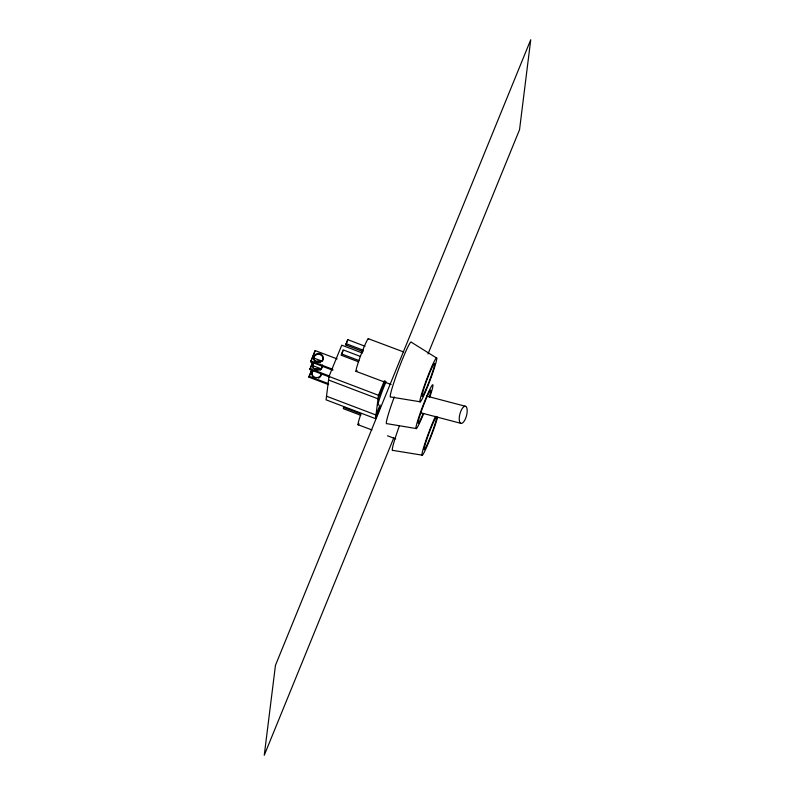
<?xml version="1.0" encoding="UTF-8"?>
<svg xmlns="http://www.w3.org/2000/svg" width="795" height="795" viewBox="0 0 795 795"><rect width="100%" height="100%" fill="white"/><g stroke="black" fill="none" stroke-linecap="round" stroke-linejoin="round"><path stroke-width="1.19" d="M328.564 384.641L308.897 377.158L311.988 368.959M329.518 376.999L309.841 369.516L312.514 362.361M332.787 370.251L310.805 361.884L310.915 360.99L315.168 350.565L337.15 358.923M314.104 359.092L314.214 358.187L322.313 361.268M315.168 350.565L310.805 361.884M362.46 353.05L341.751 345.169L328.991 376.452L326.079 399.835L375.538 418.657L380.557 406.364M375.538 418.657L378.46 395.274L384.382 380.745M358.694 361.904L341.323 355.266L341.512 353.904L343.152 349.87L360.533 356.508M363.166 351.628L345.934 345.05L346.123 343.688L347.763 339.654L364.994 346.232M347.763 339.654L345.934 345.05M380.109 404.913L375.995 415.02L326.526 396.208M309.841 369.516L312.823 362.212M308.897 377.158L311.869 369.864M341.323 355.266L342.963 351.231M393.773 437.866L264.258 755.25L275.458 665.306L530.742 39.75L519.542 129.694L428.028 353.924M385.297 381.063L378.013 398.832L328.544 380.01M420.356 401.803L390.812 397.003A29.485 2.216 -69.4 0 1 398.722 368.791A29.485 2.216 -69.4 0 1 411.363 342.257L436.763 358.098A23.542 1.769 -69.4 0 1 424.629 393.764A23.542 1.769 -69.4 0 1 423.636 387.761A23.542 1.769 -69.4 0 1 436.763 358.098M422.384 455.187L392.839 450.387A29.485 2.216 -69.4 0 1 399.418 425.792M416.381 428.575L386.857 423.646A29.485 2.256 -69.2 0 1 394.31 396.924M426.677 396.099L465.671 406.344A8.844 3.409 -75.3 0 1 464.697 420.307A8.844 3.409 -75.3 0 1 459.262 417.822A8.844 3.409 -75.3 0 1 465.671 406.344M420.575 412.744L460.752 423.308M368.244 338.67L403.711 351.986M355.981 371.325L391.12 384.522M358.008 424.719L371.941 429.946M387.483 435.789L395.741 438.88M310.915 360.99L332.896 369.357M313.26 365.829L321.359 368.92M309.961 368.612L329.627 376.095M328.991 376.452L378.46 395.274M309.007 376.264L328.673 383.747M346.123 343.688L363.355 350.267M341.512 353.904L358.893 360.542M360.92 413.927L343.539 407.288L343.351 408.66L360.721 415.298M357.034 370.44A17.589 1.322 -69.4 0 1 360.234 356.766A17.589 1.322 -69.4 0 1 368.572 338.789M322.243 364.895A4.72 4.492 7.1 0 1 316.43 369.834A4.72 4.492 7.1 0 1 313.796 362.768M315.714 361.347A4.72 4.492 7.1 0 1 320.395 361.924M378.5 404.864A14.747 1.123 -69.2 0 1 379.841 397.897A14.747 1.123 -69.2 0 1 386.141 381.739M322.134 365.799A4.72 4.492 7.1 0 1 321.25 369.118M313.141 368.125A4.72 4.492 7.1 0 1 312.803 366.992M312.783 365.819A4.72 4.492 7.1 0 1 314.542 362.828M315.605 362.242A4.72 4.492 7.1 0 1 320.286 362.818M314.75 361.546A4.72 4.492 7.1 0 1 317.702 354.322A4.72 4.492 7.1 0 1 322.82 360.443M321.18 373.441A4.72 4.492 7.1 0 1 318.388 378.182M313.697 377.605A4.72 4.492 7.1 0 1 312.187 375.767M311.849 374.634A4.72 4.492 7.1 0 1 313.598 370.48M314.651 369.894A4.72 4.492 7.1 0 1 318.258 369.884M321.309 373.72A4.72 4.492 7.1 0 1 314.89 377.297A4.72 4.492 7.1 0 1 312.852 370.41M314.76 368.989A4.72 4.492 7.1 0 1 320.325 370.391M423.685 413.569A23.542 1.799 -69.2 0 1 416.461 425.077A23.542 1.799 -69.2 0 1 429.399 390.246A23.542 1.799 -69.2 0 1 429.926 396.765M423.228 413.43A17.589 1.342 -69.2 0 1 418.518 420.267A17.589 1.342 -69.2 0 1 427.78 395.185A17.589 1.342 -69.2 0 1 429.27 397.063M437.687 417.087A23.542 1.769 -69.4 0 1 425.852 448.927A23.542 1.769 -69.4 0 1 423.447 448.072A23.542 1.769 -69.4 0 1 435.491 416.302M359.062 423.834A17.589 1.322 -69.4 0 1 360.791 414.344M425.564 390.246A17.589 1.322 -69.4 0 0 434.636 363.603A17.589 1.322 -69.4 0 0 424.828 385.764A17.589 1.322 -69.4 0 0 425.564 390.246M314.86 360.642A4.72 4.492 7.1 0 0 322.929 359.539A4.72 4.492 7.1 0 0 317.811 353.417A4.72 4.492 7.1 0 0 314.86 360.642M427.591 443.64A17.589 1.322 -69.4 0 0 436.664 416.997A17.589 1.322 -69.4 0 0 426.855 439.158A17.589 1.322 -69.4 0 0 427.591 443.64"/></g></svg>
